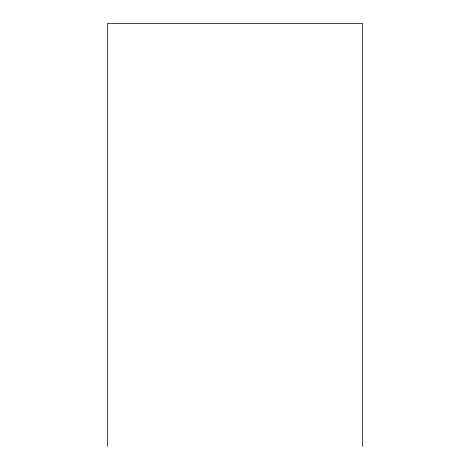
<?xml version="1.0" encoding="UTF-8"?>
<svg xmlns="http://www.w3.org/2000/svg" width="470" height="470" viewBox="0 0 470 470"><rect width="100%" height="100%" fill="white"/><g stroke="black" fill="none" stroke-linecap="round" stroke-linejoin="round"><path stroke-width="0.7" d="M362.558 446.5L362.558 23.5L107.442 23.5L107.442 446.5"/></g></svg>
